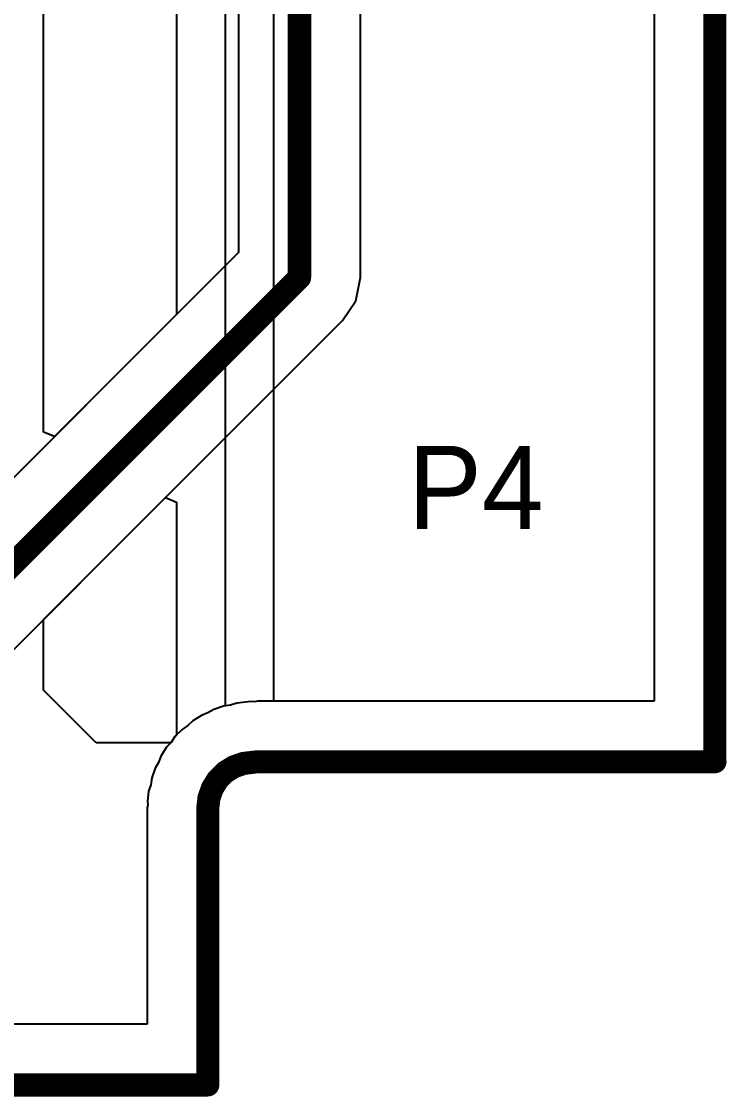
# Model space of a CAD drawing. Header units: millimetres. Extents: x 12 to 126, y 25 to 105.
# Drawn here: x 85.11 to 92.76, y 24.65 to 36.3 of the extents above; entities that cross this region are included whole.
import ezdxf

# ---------------------------------------------------------------- set-up
doc = ezdxf.new("R2010")
doc.units = ezdxf.units.MM
for name, color, linetype in [('BottomLayer', 5, 'Continuous'), ('KeepOutLayer', 6, 'Continuous'), ('TopLayer', 1, 'Continuous'), ('TopOverlay', 2, 'Continuous')]:
    doc.layers.add(name, color=color, linetype=linetype)

msp = doc.modelspace()

# ---------------------------------------------------------------- linework, layer by layer
at = {"layer": 'BottomLayer'}
for p, q in [((87.318, 38.177), (87.318, 28.881)), ((87.848, 28.933), (87.848, 37.909)), ((91.972, 36.755), (91.972, 28.933)), ((91.972, 28.933), (87.848, 28.933)), ((87.132, 28.804), (87.063, 28.777)), ((87.196, 28.841), (87.132, 28.804)), ((87.301, 28.878), (87.196, 28.841)), ((87.318, 28.881), (87.301, 28.878)), ((86.969, 28.718), (86.915, 28.667)), ((87.063, 28.777), (86.969, 28.718)), ((86.853, 28.626), (86.774, 28.547)), ((86.915, 28.667), (86.853, 28.626)), ((86.733, 28.485), (86.682, 28.432)), ((86.774, 28.547), (86.733, 28.485)), ((86.623, 28.337), (86.596, 28.268)), ((86.682, 28.432), (86.623, 28.337)), ((86.596, 28.268), (86.559, 28.204)), ((86.522, 28.099), (86.512, 28.025)), ((86.559, 28.204), (86.522, 28.099)), ((86.512, 28.025), (86.489, 27.955)), ((86.489, 27.955), (86.477, 27.844)), ((86.48, 27.807), (86.472, 27.77)), ((86.472, 27.77), (86.472, 25.428)), ((86.477, 27.844), (86.48, 27.807)), ((86.472, 25.428), (24.788, 25.428))]:
    msp.add_line(p, q, dxfattribs=at)
at = {"layer": 'KeepOutLayer', "const_width": 0.25}
for points in [[(92.63, 28.275), (92.63, 36.755)], [(87.318, 28.161), (87.413, 28.22)], [(87.413, 28.22), (87.519, 28.257)], [(87.519, 28.257), (87.674, 28.275)], [(87.674, 28.275), (92.63, 28.275)], [(87.239, 28.082), (87.318, 28.161)], [(87.143, 27.881), (87.18, 27.987)], [(87.18, 27.987), (87.239, 28.082)], [(87.13, 27.77), (87.143, 27.881)], [(87.13, 24.77), (87.13, 27.77)], [(24.13, 24.77), (87.13, 24.77)]]:
    msp.add_lwpolyline(points, dxfattribs=at)
at = {"layer": 'KeepOutLayer', "const_width": 0.125}
for points in [[(87.351, 28.22, 1), (87.476, 28.22, 1)], [(87.351, 28.22, 1), (87.476, 28.22, 1)], [(87.456, 28.257, 1), (87.581, 28.257, 1)], [(87.456, 28.257, 1), (87.581, 28.257, 1)], [(87.612, 28.275, 1), (87.737, 28.275, 1)], [(87.612, 28.275, 1), (87.737, 28.275, 1)], [(92.568, 28.275, 1), (92.693, 28.275, 1)], [(92.568, 28.275, 1), (92.693, 28.275, 1)], [(87.256, 28.161, 1), (87.381, 28.161, 1)], [(87.256, 28.161, 1), (87.381, 28.161, 1)], [(87.117, 27.987, 1), (87.242, 27.987, 1)], [(87.117, 27.987, 1), (87.242, 27.987, 1)], [(87.177, 28.082, 1), (87.302, 28.082, 1)], [(87.177, 28.082, 1), (87.302, 28.082, 1)], [(87.08, 27.881, 1), (87.205, 27.881, 1)], [(87.08, 27.881, 1), (87.205, 27.881, 1)], [(87.068, 27.77, 1), (87.193, 27.77, 1)], [(87.068, 27.77, 1), (87.193, 27.77, 1)], [(87.068, 24.77, 1), (87.193, 24.77, 1)], [(87.068, 24.77, 1), (87.193, 24.77, 1)]]:
    msp.add_lwpolyline(points, format="xyb", close=True, dxfattribs=at)
at = {"layer": 'TopLayer'}
for p, q in [((85.35, 31.849), (85.35, 38.26)), ((87.465, 38.105), (87.465, 33.798)), ((88.785, 33.525), (88.785, 38.105)), ((86.79, 37.067), (86.79, 33.123)), ((91.972, 36.755), (91.972, 28.933)), ((87.465, 33.798), (85.467, 31.8)), ((88.734, 33.273), (88.785, 33.525)), ((88.785, 33.525), (88.785, 33.525)), ((88.591, 33.059), (88.734, 33.273)), ((86.79, 33.123), (83.467, 29.8)), ((85.35, 29.817), (88.591, 33.059)), ((85.467, 31.8), (85.35, 31.849)), ((84.206, 28.674), (86.673, 31.14)), ((86.673, 31.14), (86.79, 31.091)), ((86.79, 31.091), (86.79, 28.563)), ((85.35, 29.05), (85.35, 29.817)), ((85.92, 28.48), (85.35, 29.05)), ((87.445, 28.911), (87.375, 28.888)), ((87.601, 28.929), (87.445, 28.911)), ((87.638, 28.925), (87.601, 28.929)), ((87.674, 28.933), (87.638, 28.925)), ((91.972, 28.933), (87.674, 28.933)), ((87.132, 28.804), (87.063, 28.777)), ((87.196, 28.841), (87.132, 28.804)), ((87.301, 28.878), (87.196, 28.841)), ((87.375, 28.888), (87.301, 28.878)), ((86.969, 28.718), (86.915, 28.667)), ((87.063, 28.777), (86.969, 28.718)), ((86.853, 28.626), (86.774, 28.547)), ((86.79, 28.563), (86.774, 28.547)), ((86.915, 28.667), (86.853, 28.626)), ((86.728, 28.48), (85.92, 28.48)), ((86.733, 28.485), (86.682, 28.432)), ((86.733, 28.485), (86.728, 28.48)), ((86.774, 28.547), (86.733, 28.485)), ((86.774, 28.547), (86.733, 28.485)), ((86.623, 28.337), (86.596, 28.268)), ((86.682, 28.432), (86.623, 28.337)), ((86.596, 28.268), (86.559, 28.204)), ((86.522, 28.099), (86.512, 28.025)), ((86.559, 28.204), (86.522, 28.099)), ((86.512, 28.025), (86.489, 27.955)), ((86.489, 27.955), (86.477, 27.844)), ((86.48, 27.807), (86.472, 27.77)), ((86.472, 27.77), (86.472, 25.428)), ((86.477, 27.844), (86.48, 27.807)), ((86.472, 25.428), (59.4, 25.428))]:
    msp.add_line(p, q, dxfattribs=at)
at = {"layer": 'TopLayer', "const_width": 0.254}
for points in [[(88.125, 33.525), (88.125, 39.775)], [(83.74, 29.14), (88.125, 33.525)]]:
    msp.add_lwpolyline(points, dxfattribs=at)
at = {"layer": 'TopLayer', "const_width": 0.127}
msp.add_lwpolyline([(88.061, 33.525, 1), (88.188, 33.525, 1)], format="xyb", close=True, dxfattribs=at)
msp.add_lwpolyline([(88.061, 33.525, 1), (88.188, 33.525, 1)], format="xyb", close=True, dxfattribs=at)

# ---------------------------------------------------------------- texts
at = {"layer": 'TopOverlay'}
msp.add_text('P4', height=0.9, dxfattribs=at).set_placement((89.3, 30.8))

doc.saveas('drawing.dxf')
